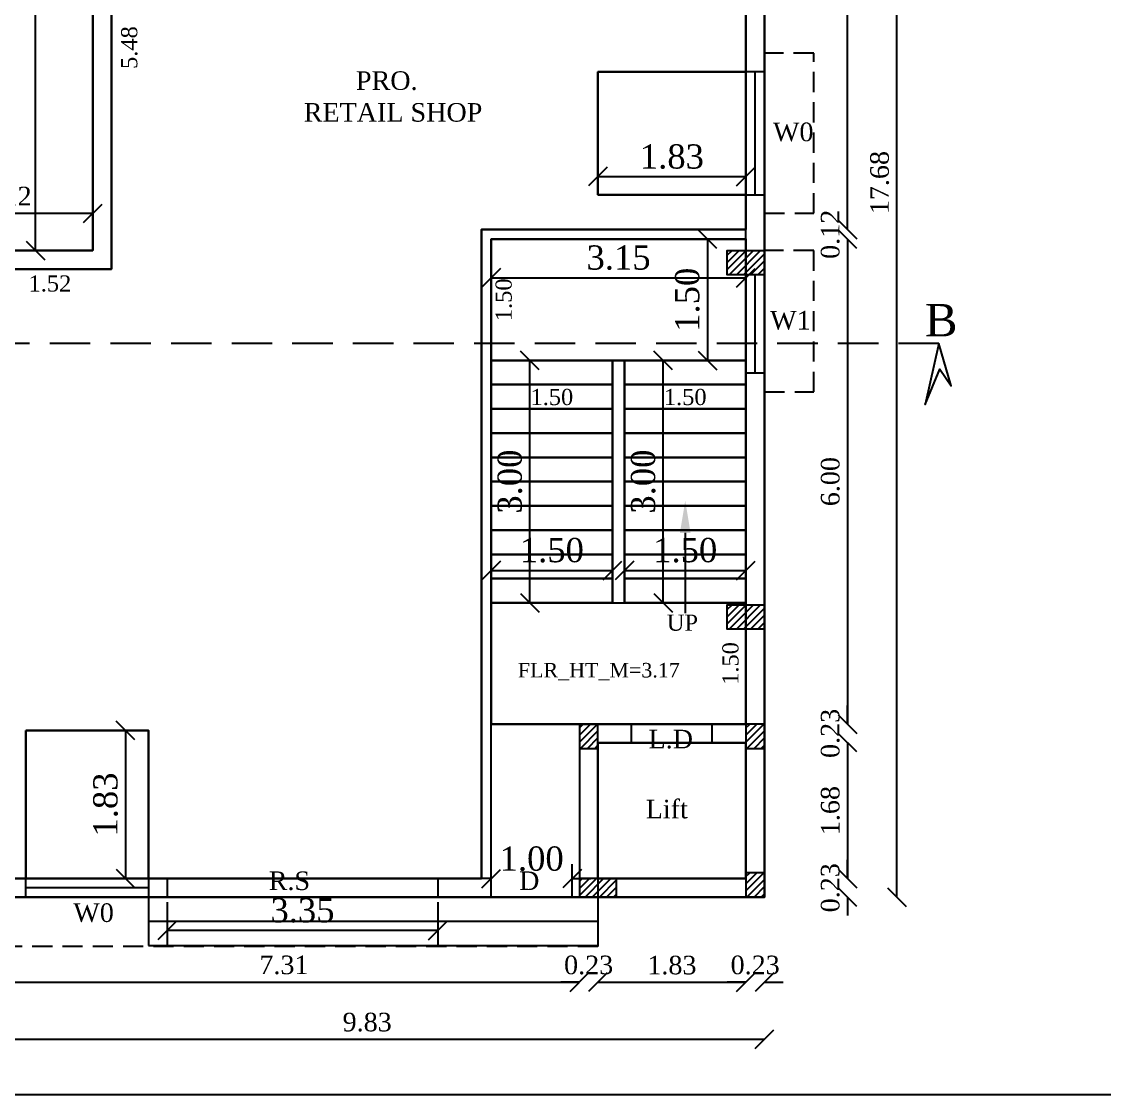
# Model space of a CAD drawing. Header units: metres. Extents: x 2 to 142, y 1 to 82.
# Drawn here: x 93.94 to 107.33, y 2.11 to 15.38 of the extents above; entities that cross this region are included whole.
import ezdxf
from ezdxf import colors
from ezdxf.entities.mleader import LeaderData, LeaderLine
from ezdxf.math import Vec2, Vec3

# ---------------------------------------------------------------- set-up
doc = ezdxf.new("R2010")
doc.units = ezdxf.units.M
doc.header["$MEASUREMENT"] = 0
for name, pattern in [('Dashed (½x)', [0.375, 0.25, -0.125]), ('DASHED2', [0.375, 0.25, -0.125]), ('HIDDENX2', [0.75, 0.5, -0.25])]:
    doc.linetypes.add(name, pattern=pattern)
for name, color, linetype, lineweight in [('BLK_1_FLR_0_BLT_UP_AREA', 13, 'Continuous', 30), ('BLK_1_FLR_0_CARPET_AREA', 13, 'Continuous', 30), ('BLK_1_FLR_0_EXIT_WIDTH_DOOR', 2, 'Continuous', 30), ('BLK_1_FLR_0_EXIT_WIDTH_STAIR', 1, 'Continuous', 30), ('BLK_1_FLR_0_LIFT_1', 30, 'Continuous', 30), ('BLK_1_FLR_0_REGULAR_ROOM_1', 2, 'Continuous', 30), ('BLK_1_FLR_0_ROOM_1_LIGHT_VENTILATION_1', 232, 'Continuous', 30), ('BLK_1_FLR_0_ROOM_1_LIGHT_VENTILATION_6', 232, 'Continuous', 30), ('BLK_1_FLR_0_STAIR_1', 1, 'Continuous', 30), ('BLK_1_FLR_0_STAIR_1_FLIGHT_1', 7, 'Continuous', 30), ('BLK_1_FLR_0_STAIR_1_FLIGHT_2', 7, 'Continuous', 30), ('BLK_1_FLR_0_STAIR_1_LANDING_1', 7, 'Continuous', 30)]:
    doc.layers.add(name, color=color, linetype=linetype, lineweight=lineweight)
doc.styles.get("Standard").update_dxf_attribs({"font": 'BOOKOS.TTF'})
doc.dimstyles.new('M', dxfattribs={"dimtxt": 0.3, "dimasz": 0.23, "dimexe": 0.18, "dimexo": 0.0625, "dimgap": 0.09, "dimtad": 1, "dimzin": 0, "dimdsep": 46, "dimtxsty": 'Standard', "dimblk": 'OBLIQUE', "dimcen": 0.09, "dimclrd": 256, "dimclre": 256, "dimclrt": 256, "dimadec": 0, "dimazin": 0, "dimtfac": 1, "dimtix": 1, "dimtofl": 0, "dimtmove": 0, "dimatfit": 3, "dimfxl": 0, "dimtolj": 1, "dimtzin": 0, "dimarcsym": 0})
doc.dimstyles.new('PLAN', dxfattribs={"dimtxt": 0.2, "dimasz": 0.08, "dimexe": 0.01, "dimexo": 0.2, "dimgap": 0.04, "dimtad": 1, "dimzin": 1, "dimdsep": 46, "dimtxsty": 'Standard', "dimcen": 2.5, "dimse1": 1, "dimse2": 1, "dimsd1": 1, "dimsd2": 1, "dimclrd": 256, "dimclrt": 256, "dimadec": 0, "dimazin": 0, "dimtfac": 1, "dimtix": 1, "dimtmove": 0, "dimatfit": 3, "dimfxl": 0, "dimlwd": 13, "dimarcsym": 0})
doc.dimstyles.get("Standard").update_dxf_attribs({"dimtxt": 0.23, "dimasz": 0.23, "dimexe": 0.18, "dimexo": 0.0625, "dimgap": 0.09, "dimtad": 1, "dimzin": 0, "dimdsep": 46, "dimtxsty": 'Standard', "dimblk": 'OBLIQUE', "dimcen": 0.09, "dimse1": 1, "dimse2": 1, "dimclrd": 256, "dimclre": 256, "dimclrt": 256, "dimadec": 0, "dimazin": 0, "dimtfac": 1, "dimtix": 1, "dimtofl": 0, "dimtmove": 0, "dimatfit": 3, "dimfxl": 0, "dimtolj": 1, "dimtzin": 0, "dimarcsym": 0})

# ---------------------------------------------------------------- blocks, each defined once
blk = doc.blocks.new('_Oblique')
at = {"color": 0, "linetype": 'ByBlock', "lineweight": -2}
blk.add_line((-0.5, -0.5), (0.5, 0.5), dxfattribs=at)
blk = doc.blocks.new('*D185')
at = {"lineweight": -2}
blk.add_line((92.697, 13.013), (94.817, 13.013), dxfattribs=at)
at = {"layer": 'Defpoints', "color": 0}
for p in [(94.817, 13.013), (92.697, 12.553), (94.817, 12.553)]:
    blk.add_point(p, dxfattribs=at)
at = {"lineweight": -2, "xscale": 0.23, "yscale": 0.23, "zscale": 0.23, "rotation": 180}
blk.add_blockref('_Oblique', (92.697, 13.013), dxfattribs=at)
at = {"lineweight": -2, "xscale": 0.23, "yscale": 0.23, "zscale": 0.23}
blk.add_blockref('_Oblique', (94.817, 13.013), dxfattribs=at)
at = {"insert": (93.757, 13.224), "char_height": 0.23, "attachment_point": 5}
blk.add_mtext('\\A1;2.12', dxfattribs=at)
blk = doc.blocks.new('*D232')
at = {"lineweight": -2}
blk.add_line((93.527, 3.5), (100.837, 3.5), dxfattribs=at)
at = {"layer": 'Defpoints', "color": 0}
for p in [(93.527, 4.853), (100.837, 4.783), (100.837, 3.5)]:
    blk.add_point(p, dxfattribs=at)
at = {"lineweight": -2, "xscale": 0.23, "yscale": 0.23, "zscale": 0.23, "rotation": 180}
blk.add_blockref('_Oblique', (93.527, 3.5), dxfattribs=at)
at = {"lineweight": -2, "xscale": 0.23, "yscale": 0.23, "zscale": 0.23}
blk.add_blockref('_Oblique', (100.837, 3.5), dxfattribs=at)
at = {"insert": (97.182, 3.712), "char_height": 0.23, "attachment_point": 5}
blk.add_mtext('\\A1;7.31', dxfattribs=at)
blk = doc.blocks.new('*D233')
at = {"lineweight": -2}
for p, q in [((100.837, 3.5), (100.607, 3.5)), ((101.067, 3.5), (101.297, 3.5))]:
    blk.add_line(p, q, dxfattribs=at)
at = {"layer": 'Defpoints', "color": 0}
for p in [(100.837, 4.783), (101.067, 4.783), (101.067, 3.5)]:
    blk.add_point(p, dxfattribs=at)
at = {"lineweight": -2, "xscale": 0.23, "yscale": 0.23, "zscale": 0.23}
blk.add_blockref('_Oblique', (100.837, 3.5), dxfattribs=at)
at = {"lineweight": -2, "xscale": 0.23, "yscale": 0.23, "zscale": 0.23, "rotation": 180}
blk.add_blockref('_Oblique', (101.067, 3.5), dxfattribs=at)
at = {"insert": (100.952, 3.711), "char_height": 0.23, "attachment_point": 5}
blk.add_mtext('\\A1;0.23', dxfattribs=at)
blk = doc.blocks.new('*D234')
at = {"lineweight": -2}
blk.add_line((101.067, 3.5), (102.897, 3.5), dxfattribs=at)
at = {"layer": 'Defpoints', "color": 0}
for p in [(102.897, 4.853), (101.067, 4.783), (102.897, 3.5)]:
    blk.add_point(p, dxfattribs=at)
at = {"lineweight": -2, "xscale": 0.23, "yscale": 0.23, "zscale": 0.23, "rotation": 180}
blk.add_blockref('_Oblique', (101.067, 3.5), dxfattribs=at)
at = {"lineweight": -2, "xscale": 0.23, "yscale": 0.23, "zscale": 0.23}
blk.add_blockref('_Oblique', (102.897, 3.5), dxfattribs=at)
at = {"insert": (101.982, 3.709), "char_height": 0.23, "attachment_point": 5}
blk.add_mtext('\\A1;1.83', dxfattribs=at)
blk = doc.blocks.new('*D235')
at = {"lineweight": -2}
for p, q in [((102.897, 3.5), (102.667, 3.5)), ((103.127, 3.5), (103.357, 3.5))]:
    blk.add_line(p, q, dxfattribs=at)
at = {"layer": 'Defpoints', "color": 0}
for p in [(102.897, 4.853), (103.127, 4.853), (103.127, 3.5)]:
    blk.add_point(p, dxfattribs=at)
at = {"lineweight": -2, "xscale": 0.23, "yscale": 0.23, "zscale": 0.23}
blk.add_blockref('_Oblique', (102.897, 3.5), dxfattribs=at)
at = {"lineweight": -2, "xscale": 0.23, "yscale": 0.23, "zscale": 0.23, "rotation": 180}
blk.add_blockref('_Oblique', (103.127, 3.5), dxfattribs=at)
at = {"insert": (103.012, 3.711), "char_height": 0.23, "attachment_point": 5}
blk.add_mtext('\\A1;0.23', dxfattribs=at)
blk = doc.blocks.new('*D236')
at = {"lineweight": -2}
blk.add_line((93.297, 2.795), (103.127, 2.795), dxfattribs=at)
at = {"layer": 'Defpoints', "color": 0}
for p in [(93.297, 4.553), (103.127, 4.553), (103.127, 2.795)]:
    blk.add_point(p, dxfattribs=at)
at = {"lineweight": -2, "xscale": 0.23, "yscale": 0.23, "zscale": 0.23, "rotation": 180}
blk.add_blockref('_Oblique', (93.297, 2.795), dxfattribs=at)
at = {"lineweight": -2, "xscale": 0.23, "yscale": 0.23, "zscale": 0.23}
blk.add_blockref('_Oblique', (103.127, 2.795), dxfattribs=at)
at = {"insert": (98.212, 3.004), "char_height": 0.23, "attachment_point": 5}
blk.add_mtext('\\A1;9.83', dxfattribs=at)
blk = doc.blocks.new('*D237')
at = {"lineweight": -2}
blk.add_line((94.108, 12.553), (94.108, 22.233), dxfattribs=at)
at = {"layer": 'Defpoints', "color": 0}
for p in [(94.108, 22.233), (94.817, 22.233), (94.817, 12.553)]:
    blk.add_point(p, dxfattribs=at)
at = {"lineweight": -2, "xscale": 0.23, "yscale": 0.23, "zscale": 0.23}
for p, rotation in [((94.108, 22.233), 90), ((94.108, 12.553), 270)]:
    blk.add_blockref('_Oblique', p, dxfattribs=dict(at, rotation=rotation))
at = {"insert": (93.899, 17.393), "char_height": 0.23, "attachment_point": 5, "rotation": 90}
blk.add_mtext('\\A1;9.68', dxfattribs=at)
blk = doc.blocks.new('*D215')
at = {"lineweight": -2}
for p, q in [((104.153, 4.783), (104.153, 5.013)), ((104.153, 4.553), (104.153, 4.323))]:
    blk.add_line(p, q, dxfattribs=at)
at = {"layer": 'Defpoints', "color": 0}
for p in [(102.897, 4.783), (104.153, 4.783), (102.897, 4.553)]:
    blk.add_point(p, dxfattribs=at)
at = {"lineweight": -2, "xscale": 0.23, "yscale": 0.23, "zscale": 0.23}
for p, rotation in [((104.153, 4.783), 270), ((104.153, 4.553), 90)]:
    blk.add_blockref('_Oblique', p, dxfattribs=dict(at, rotation=rotation))
at = {"insert": (103.942, 4.668), "char_height": 0.23, "attachment_point": 5, "rotation": 90}
blk.add_mtext('\\A1;0.23', dxfattribs=at)
blk = doc.blocks.new('*D216')
at = {"lineweight": -2}
blk.add_line((104.153, 12.813), (104.153, 22.003), dxfattribs=at)
at = {"layer": 'Defpoints', "color": 0}
for p in [(103.127, 22.003), (104.153, 22.003), (102.897, 12.813)]:
    blk.add_point(p, dxfattribs=at)
at = {"lineweight": -2, "xscale": 0.23, "yscale": 0.23, "zscale": 0.23}
for p, rotation in [((104.153, 22.003), 90), ((104.153, 12.813), 270)]:
    blk.add_blockref('_Oblique', p, dxfattribs=dict(at, rotation=rotation))
at = {"insert": (103.944, 17.408), "char_height": 0.23, "attachment_point": 5, "rotation": 90}
blk.add_mtext('\\A1;9.19', dxfattribs=at)
blk = doc.blocks.new('*D95')
at = {"lineweight": -2}
blk.add_line((104.764, 4.553), (104.764, 22.233), dxfattribs=at)
at = {"layer": 'Defpoints', "color": 0}
for p in [(103.127, 22.233), (104.764, 22.233), (103.127, 4.553)]:
    blk.add_point(p, dxfattribs=at)
at = {"lineweight": -2, "xscale": 0.23, "yscale": 0.23, "zscale": 0.23}
for p, rotation in [((104.764, 22.233), 90), ((104.764, 4.553), 270)]:
    blk.add_blockref('_Oblique', p, dxfattribs=dict(at, rotation=rotation))
at = {"insert": (104.553, 13.393), "char_height": 0.23, "attachment_point": 5, "rotation": 90}
blk.add_mtext('\\A1;17.68', dxfattribs=at)
blk = doc.blocks.new('*D252')
at = {"layer": 'Defpoints', "color": 0}
for p in [(100.047, 12.693), (101.397, 12.693), (101.397, 11.193)]:
    blk.add_point(p, dxfattribs=at)
at = {"insert": (99.902, 11.943), "char_height": 0.2, "attachment_point": 5, "rotation": 90}
blk.add_mtext('1.50', dxfattribs=at)
blk = doc.blocks.new('*D253')
at = {"layer": 'Defpoints', "color": 0}
for p in [(101.397, 8.193), (101.397, 6.693), (102.853, 6.693)]:
    blk.add_point(p, dxfattribs=at)
at = {"insert": (102.708, 7.443), "char_height": 0.2, "attachment_point": 5, "rotation": 90}
blk.add_mtext('1.50', dxfattribs=at)
blk = doc.blocks.new('*D254')
at = {"lineweight": -2}
for p, q in [((104.153, 6.693), (104.153, 6.923)), ((104.153, 6.463), (104.153, 6.233))]:
    blk.add_line(p, q, dxfattribs=at)
at = {"layer": 'Defpoints', "color": 0}
for p in [(102.897, 6.693), (102.897, 6.463), (104.153, 6.463)]:
    blk.add_point(p, dxfattribs=at)
at = {"lineweight": -2, "xscale": 0.23, "yscale": 0.23, "zscale": 0.23}
for p, rotation in [((104.153, 6.693), 270), ((104.153, 6.463), 90)]:
    blk.add_blockref('_Oblique', p, dxfattribs=dict(at, rotation=rotation))
at = {"insert": (103.942, 6.578), "char_height": 0.23, "attachment_point": 5, "rotation": 90}
blk.add_mtext('\\A1;0.23', dxfattribs=at)
blk = doc.blocks.new('*D255')
at = {"lineweight": -2}
blk.add_line((104.153, 6.463), (104.153, 4.783), dxfattribs=at)
at = {"layer": 'Defpoints', "color": 0}
for p in [(102.897, 6.463), (102.897, 4.783), (104.153, 4.783)]:
    blk.add_point(p, dxfattribs=at)
at = {"lineweight": -2, "xscale": 0.23, "yscale": 0.23, "zscale": 0.23}
for p, rotation in [((104.153, 6.463), 90), ((104.153, 4.783), 270)]:
    blk.add_blockref('_Oblique', p, dxfattribs=dict(at, rotation=rotation))
at = {"insert": (103.943, 5.623), "char_height": 0.23, "attachment_point": 5, "rotation": 90}
blk.add_mtext('\\A1;1.68', dxfattribs=at)
blk = doc.blocks.new('*D299')
at = {"layer": 'BLK_1_FLR_0_ROOM_1_LIGHT_VENTILATION_6', "lineweight": -2}
for p, q in [((101.067, 13.305), (101.067, 13.648)), ((102.897, 13.305), (102.897, 13.648)), ((101.067, 13.468), (102.897, 13.468))]:
    blk.add_line(p, q, dxfattribs=at)
at = {"layer": 'Defpoints', "color": 0}
for p in [(102.897, 13.468), (101.067, 13.243), (102.897, 13.243)]:
    blk.add_point(p, dxfattribs=at)
at = {"layer": 'BLK_1_FLR_0_ROOM_1_LIGHT_VENTILATION_6', "lineweight": -2, "xscale": 0.23, "yscale": 0.23, "zscale": 0.23, "rotation": 180}
blk.add_blockref('_Oblique', (101.067, 13.468), dxfattribs=at)
at = {"layer": 'BLK_1_FLR_0_ROOM_1_LIGHT_VENTILATION_6', "lineweight": -2, "xscale": 0.23, "yscale": 0.23, "zscale": 0.23}
blk.add_blockref('_Oblique', (102.897, 13.468), dxfattribs=at)
at = {"layer": 'BLK_1_FLR_0_ROOM_1_LIGHT_VENTILATION_6', "insert": (101.982, 13.713), "char_height": 0.3, "attachment_point": 5}
blk.add_mtext('\\A1;1.83', dxfattribs=at)
blk = doc.blocks.new('*D300')
at = {"lineweight": -2}
for p, q in [((104.153, 12.813), (104.153, 13.043)), ((104.153, 12.693), (104.153, 12.463))]:
    blk.add_line(p, q, dxfattribs=at)
at = {"layer": 'Defpoints', "color": 0}
for p in [(102.897, 12.813), (102.897, 12.693), (104.153, 12.693)]:
    blk.add_point(p, dxfattribs=at)
at = {"lineweight": -2, "xscale": 0.23, "yscale": 0.23, "zscale": 0.23}
for p, rotation in [((104.153, 12.813), 270), ((104.153, 12.693), 90)]:
    blk.add_blockref('_Oblique', p, dxfattribs=dict(at, rotation=rotation))
at = {"insert": (103.942, 12.753), "char_height": 0.23, "attachment_point": 5, "rotation": 90}
blk.add_mtext('\\A1;0.12', dxfattribs=at)
blk = doc.blocks.new('*D301')
at = {"lineweight": -2}
blk.add_line((104.153, 12.693), (104.153, 6.693), dxfattribs=at)
at = {"layer": 'Defpoints', "color": 0}
for p in [(102.897, 12.693), (103.127, 6.693), (104.153, 6.693)]:
    blk.add_point(p, dxfattribs=at)
at = {"lineweight": -2, "xscale": 0.23, "yscale": 0.23, "zscale": 0.23}
for p, rotation in [((104.153, 12.693), 90), ((104.153, 6.693), 270)]:
    blk.add_blockref('_Oblique', p, dxfattribs=dict(at, rotation=rotation))
at = {"insert": (103.943, 9.693), "char_height": 0.23, "attachment_point": 5, "rotation": 90}
blk.add_mtext('\\A1;6.00', dxfattribs=at)
blk = doc.blocks.new('*D316')
at = {"layer": 'BLK_1_FLR_0_STAIR_1_FLIGHT_1', "color": 1, "lineweight": -2}
for p, q in [((101.459, 11.193), (102.053, 11.193)), ((101.873, 8.193), (101.873, 11.193)), ((101.459, 8.193), (102.053, 8.193))]:
    blk.add_line(p, q, dxfattribs=at)
at = {"layer": 'Defpoints', "color": 0}
for p in [(101.397, 11.193), (101.873, 11.193), (101.397, 8.193)]:
    blk.add_point(p, dxfattribs=at)
at = {"layer": 'BLK_1_FLR_0_STAIR_1_FLIGHT_1', "color": 1, "lineweight": -2, "xscale": 0.23, "yscale": 0.23, "zscale": 0.23}
for p, rotation in [((101.873, 11.193), 90), ((101.873, 8.193), 270)]:
    blk.add_blockref('_Oblique', p, dxfattribs=dict(at, rotation=rotation))
at = {"layer": 'BLK_1_FLR_0_STAIR_1_FLIGHT_1', "color": 1, "insert": (101.628, 9.693), "char_height": 0.3, "attachment_point": 5, "rotation": 90}
blk.add_mtext('\\A1;3.00', dxfattribs=at)
blk = doc.blocks.new('*D317')
at = {"layer": 'BLK_1_FLR_0_STAIR_1_FLIGHT_1', "color": 2, "lineweight": -2}
for p, q in [((101.397, 8.555), (101.397, 8.775)), ((102.897, 8.555), (102.897, 8.775)), ((101.397, 8.595), (102.897, 8.595))]:
    blk.add_line(p, q, dxfattribs=at)
at = {"layer": 'Defpoints', "color": 0}
for p in [(102.897, 8.595), (101.397, 8.493), (102.897, 8.493)]:
    blk.add_point(p, dxfattribs=at)
at = {"layer": 'BLK_1_FLR_0_STAIR_1_FLIGHT_1', "color": 2, "lineweight": -2, "xscale": 0.23, "yscale": 0.23, "zscale": 0.23, "rotation": 180}
blk.add_blockref('_Oblique', (101.397, 8.595), dxfattribs=at)
at = {"layer": 'BLK_1_FLR_0_STAIR_1_FLIGHT_1', "color": 2, "lineweight": -2, "xscale": 0.23, "yscale": 0.23, "zscale": 0.23}
blk.add_blockref('_Oblique', (102.897, 8.595), dxfattribs=at)
at = {"layer": 'BLK_1_FLR_0_STAIR_1_FLIGHT_1', "color": 2, "insert": (102.147, 8.843), "char_height": 0.3, "attachment_point": 5}
blk.add_mtext('\\A1;1.50', dxfattribs=at)
blk = doc.blocks.new('*D318')
at = {"layer": 'BLK_1_FLR_0_STAIR_1_FLIGHT_2', "color": 1, "lineweight": -2}
for p, q in [((99.809, 11.193), (100.403, 11.193)), ((100.223, 8.193), (100.223, 11.193)), ((99.809, 8.193), (100.403, 8.193))]:
    blk.add_line(p, q, dxfattribs=at)
at = {"layer": 'Defpoints', "color": 0}
for p in [(99.747, 11.193), (100.223, 11.193), (99.747, 8.193)]:
    blk.add_point(p, dxfattribs=at)
at = {"layer": 'BLK_1_FLR_0_STAIR_1_FLIGHT_2', "color": 1, "lineweight": -2, "xscale": 0.23, "yscale": 0.23, "zscale": 0.23}
for p, rotation in [((100.223, 11.193), 90), ((100.223, 8.193), 270)]:
    blk.add_blockref('_Oblique', p, dxfattribs=dict(at, rotation=rotation))
at = {"layer": 'BLK_1_FLR_0_STAIR_1_FLIGHT_2', "color": 1, "insert": (99.978, 9.693), "char_height": 0.3, "attachment_point": 5, "rotation": 90}
blk.add_mtext('\\A1;3.00', dxfattribs=at)
blk = doc.blocks.new('*D319')
at = {"layer": 'BLK_1_FLR_0_STAIR_1_FLIGHT_2', "color": 2, "lineweight": -2}
for p, q in [((99.747, 8.555), (99.747, 8.775)), ((101.247, 8.555), (101.247, 8.775)), ((99.747, 8.595), (101.247, 8.595))]:
    blk.add_line(p, q, dxfattribs=at)
at = {"layer": 'Defpoints', "color": 0}
for p in [(101.247, 8.595), (99.747, 8.493), (101.247, 8.493)]:
    blk.add_point(p, dxfattribs=at)
at = {"layer": 'BLK_1_FLR_0_STAIR_1_FLIGHT_2', "color": 2, "lineweight": -2, "xscale": 0.23, "yscale": 0.23, "zscale": 0.23, "rotation": 180}
blk.add_blockref('_Oblique', (99.747, 8.595), dxfattribs=at)
at = {"layer": 'BLK_1_FLR_0_STAIR_1_FLIGHT_2', "color": 2, "lineweight": -2, "xscale": 0.23, "yscale": 0.23, "zscale": 0.23}
blk.add_blockref('_Oblique', (101.247, 8.595), dxfattribs=at)
at = {"layer": 'BLK_1_FLR_0_STAIR_1_FLIGHT_2', "color": 2, "insert": (100.497, 8.843), "char_height": 0.3, "attachment_point": 5}
blk.add_mtext('\\A1;1.50', dxfattribs=at)
blk = doc.blocks.new('*D328')
at = {"layer": 'BLK_1_FLR_0_STAIR_1_LANDING_1', "color": 1, "lineweight": -2}
for p, q in [((102.834, 12.693), (102.242, 12.693)), ((102.422, 12.693), (102.422, 11.193)), ((102.834, 11.193), (102.242, 11.193))]:
    blk.add_line(p, q, dxfattribs=at)
at = {"layer": 'Defpoints', "color": 0}
for p in [(102.897, 12.693), (102.422, 11.193), (102.897, 11.193)]:
    blk.add_point(p, dxfattribs=at)
at = {"layer": 'BLK_1_FLR_0_STAIR_1_LANDING_1', "color": 1, "lineweight": -2, "xscale": 0.23, "yscale": 0.23, "zscale": 0.23}
for p, rotation in [((102.422, 12.693), 90), ((102.422, 11.193), 270)]:
    blk.add_blockref('_Oblique', p, dxfattribs=dict(at, rotation=rotation))
at = {"layer": 'BLK_1_FLR_0_STAIR_1_LANDING_1', "color": 1, "insert": (102.174, 11.943), "char_height": 0.3, "attachment_point": 5, "rotation": 90}
blk.add_mtext('\\A1;1.50', dxfattribs=at)
blk = doc.blocks.new('*D329')
at = {"layer": 'BLK_1_FLR_0_STAIR_1_LANDING_1', "color": 2, "lineweight": -2}
for p, q in [((99.747, 12.63), (99.747, 12.035)), ((102.897, 12.63), (102.897, 12.035)), ((99.747, 12.215), (102.897, 12.215))]:
    blk.add_line(p, q, dxfattribs=at)
at = {"layer": 'Defpoints', "color": 0}
for p in [(99.747, 12.693), (102.897, 12.693), (102.897, 12.215)]:
    blk.add_point(p, dxfattribs=at)
at = {"layer": 'BLK_1_FLR_0_STAIR_1_LANDING_1', "color": 2, "lineweight": -2, "xscale": 0.23, "yscale": 0.23, "zscale": 0.23, "rotation": 180}
blk.add_blockref('_Oblique', (99.747, 12.215), dxfattribs=at)
at = {"layer": 'BLK_1_FLR_0_STAIR_1_LANDING_1', "color": 2, "lineweight": -2, "xscale": 0.23, "yscale": 0.23, "zscale": 0.23}
blk.add_blockref('_Oblique', (102.897, 12.215), dxfattribs=at)
at = {"layer": 'BLK_1_FLR_0_STAIR_1_LANDING_1', "color": 2, "insert": (101.322, 12.463), "char_height": 0.3, "attachment_point": 5}
blk.add_mtext('\\A1;3.15', dxfattribs=at)
blk = doc.blocks.new('*D335')
at = {"layer": 'BLK_1_FLR_0_EXIT_WIDTH_STAIR', "lineweight": -2}
for p, q in [((99.747, 4.615), (99.747, 4.961)), ((100.747, 4.615), (100.747, 4.961)), ((99.747, 4.781), (99.517, 4.781)), ((100.747, 4.781), (100.977, 4.781))]:
    blk.add_line(p, q, dxfattribs=at)
at = {"layer": 'Defpoints', "color": 0}
for p in [(100.747, 4.781), (99.747, 4.553), (100.747, 4.553)]:
    blk.add_point(p, dxfattribs=at)
at = {"layer": 'BLK_1_FLR_0_EXIT_WIDTH_STAIR', "lineweight": -2, "xscale": 0.23, "yscale": 0.23, "zscale": 0.23}
blk.add_blockref('_Oblique', (99.747, 4.781), dxfattribs=at)
at = {"layer": 'BLK_1_FLR_0_EXIT_WIDTH_STAIR', "lineweight": -2, "xscale": 0.23, "yscale": 0.23, "zscale": 0.23, "rotation": 180}
blk.add_blockref('_Oblique', (100.747, 4.781), dxfattribs=at)
at = {"layer": 'BLK_1_FLR_0_EXIT_WIDTH_STAIR', "insert": (100.247, 5.026), "char_height": 0.3, "attachment_point": 5}
blk.add_mtext('\\A1;1.00', dxfattribs=at)
blk = doc.blocks.new('*D338')
at = {"layer": 'BLK_1_FLR_0_EXIT_WIDTH_DOOR', "lineweight": -2}
for p, q in [((95.737, 4.49), (95.737, 3.96)), ((99.087, 4.49), (99.087, 3.96)), ((99.087, 4.14), (95.737, 4.14))]:
    blk.add_line(p, q, dxfattribs=at)
at = {"layer": 'Defpoints', "color": 0}
for p in [(95.737, 4.553), (99.087, 4.553), (95.737, 4.14)]:
    blk.add_point(p, dxfattribs=at)
at = {"layer": 'BLK_1_FLR_0_EXIT_WIDTH_DOOR', "lineweight": -2, "xscale": 0.23, "yscale": 0.23, "zscale": 0.23, "rotation": 180}
blk.add_blockref('_Oblique', (95.737, 4.14), dxfattribs=at)
at = {"layer": 'BLK_1_FLR_0_EXIT_WIDTH_DOOR', "lineweight": -2, "xscale": 0.23, "yscale": 0.23, "zscale": 0.23}
blk.add_blockref('_Oblique', (99.087, 4.14), dxfattribs=at)
at = {"layer": 'BLK_1_FLR_0_EXIT_WIDTH_DOOR', "insert": (97.412, 4.387), "char_height": 0.3, "attachment_point": 5}
blk.add_mtext('\\A1;3.35', dxfattribs=at)
blk = doc.blocks.new('*D346')
at = {"layer": 'BLK_1_FLR_0_ROOM_1_LIGHT_VENTILATION_1', "lineweight": -2}
for p, q in [((95.444, 6.613), (95.041, 6.613)), ((95.221, 6.613), (95.221, 4.783)), ((95.444, 4.783), (95.041, 4.783))]:
    blk.add_line(p, q, dxfattribs=at)
at = {"layer": 'Defpoints', "color": 0}
for p in [(95.507, 6.613), (95.221, 4.783), (95.507, 4.783)]:
    blk.add_point(p, dxfattribs=at)
at = {"layer": 'BLK_1_FLR_0_ROOM_1_LIGHT_VENTILATION_1', "lineweight": -2, "xscale": 0.23, "yscale": 0.23, "zscale": 0.23}
for p, rotation in [((95.221, 6.613), 90), ((95.221, 4.783), 270)]:
    blk.add_blockref('_Oblique', p, dxfattribs=dict(at, rotation=rotation))
at = {"layer": 'BLK_1_FLR_0_ROOM_1_LIGHT_VENTILATION_1', "insert": (94.976, 5.698), "char_height": 0.3, "attachment_point": 5, "rotation": 90}
blk.add_mtext('\\A1;1.83', dxfattribs=at)

msp = doc.modelspace()

# ---------------------------------------------------------------- hatches: boundary and pattern name
h = msp.add_hatch()
h.set_pattern_fill('ANSI31', color=3, scale=0.5)
h.set_pattern_definition([(45, (-16834.74195, 1377.748667), (-0.04419417382, 0.04419417382), [])])
h.paths.add_polyline_path([(102.667, 12.253), (103.127, 12.253), (103.127, 12.553), (102.667, 12.553)])
h = msp.add_hatch()
h.set_pattern_fill('ANSI31', color=3, scale=0.5)
h.set_pattern_definition([(45, (-16834.74195, 1373.363667), (-0.04419417382, 0.04419417382), [])])
h.paths.add_polyline_path([(102.667, 7.868), (103.127, 7.868), (103.127, 8.168), (102.667, 8.168)])
h = msp.add_hatch()
h.set_pattern_fill('ANSI31', color=3, scale=0.5)
h.set_pattern_definition([(45, (-16825.389615, 1369.11707), (-0.04419417382, 0.04419417382), [])])
h.paths.add_polyline_path([(100.837, 6.393), (101.067, 6.393), (101.067, 6.693), (100.837, 6.693)])
h = msp.add_hatch()
h.set_pattern_fill('ANSI31', color=3, scale=0.5)
h.set_pattern_definition([(45, (-16823.329615, 1369.11707), (-0.04419417382, 0.04419417382), [])])
h.paths.add_polyline_path([(102.897, 6.393), (103.127, 6.393), (103.127, 6.693), (102.897, 6.693)])
h = msp.add_hatch()
h.set_pattern_fill('ANSI31', color=3, scale=0.5)
h.set_pattern_definition([(45, (-16823.329615, 1367.27707), (-0.04419417382, 0.04419417382), [])])
h.paths.add_polyline_path([(102.897, 4.553), (103.127, 4.553), (103.127, 4.853), (102.897, 4.853)])
h = msp.add_hatch()
h.set_pattern_fill('ANSI31', color=3, scale=0.5)
h.set_pattern_definition([(45, (-16822.52014, 1349.317324), (-0.04419417382, 0.04419417382), [])])
h.paths.add_polyline_path([(101.297, 4.783), (100.837, 4.783), (100.837, 4.668), (101.182, 4.668), (101.182, 4.553), (101.297, 4.553)])
h.paths.add_polyline_path([(101.182, 4.668), (100.837, 4.668), (100.837, 4.553), (101.182, 4.553)], flags=17)

# ---------------------------------------------------------------- linework, layer by layer
at = {"color": 1}
for p, q in [((94.817, 15.453), (94.817, 12.553)), ((95.047, 15.453), (95.047, 12.323)), ((102.897, 14.763), (102.897, 15.453)), ((103.127, 14.763), (103.127, 15.453)), ((102.897, 12.553), (102.897, 13.243)), ((103.127, 12.553), (103.127, 13.243)), ((99.627, 4.783), (99.627, 12.813)), ((99.627, 12.813), (102.897, 12.813)), ((99.747, 4.553), (99.747, 12.693)), ((99.747, 12.693), (102.897, 12.693)), ((93.757, 12.553), (94.817, 12.553)), ((93.757, 12.323), (95.047, 12.323)), ((102.897, 8.168), (102.897, 11.033)), ((103.127, 8.168), (103.127, 11.033)), ((102.897, 6.693), (102.897, 7.868)), ((103.127, 6.693), (103.127, 7.868)), ((101.067, 6.693), (102.897, 6.693)), ((101.482, 6.463), (101.482, 6.693)), ((102.482, 6.463), (102.482, 6.693)), ((101.067, 6.463), (101.482, 6.463)), ((102.482, 6.463), (102.897, 6.463)), ((100.837, 6.393), (100.837, 4.783)), ((101.067, 6.393), (101.067, 4.783)), ((102.897, 4.853), (102.897, 6.393)), ((103.127, 4.853), (103.127, 6.393)), ((93.757, 4.783), (95.737, 4.783)), ((95.737, 4.783), (95.737, 4.553)), ((99.087, 4.783), (99.627, 4.783)), ((99.087, 4.783), (99.087, 4.553)), ((100.747, 4.783), (100.837, 4.783)), ((100.747, 4.553), (100.747, 4.783)), ((101.067, 4.783), (101.067, 3.953)), ((101.297, 4.783), (102.897, 4.783)), ((93.757, 4.553), (100.837, 4.553)), ((95.507, 4.553), (95.507, 3.953)), ((101.297, 4.553), (103.127, 4.553)), ((95.507, 4.253), (101.067, 4.253)), ((95.507, 3.953), (101.067, 3.953))]:
    msp.add_line(p, q, dxfattribs=at)
at = {"color": 5}
for p, q in [((102.897, 13.243), (102.897, 14.763)), ((103.012, 13.243), (103.012, 14.763)), ((103.127, 13.243), (103.127, 14.763)), ((102.897, 11.033), (102.897, 12.253)), ((103.012, 11.033), (103.012, 12.253)), ((103.127, 11.033), (103.127, 12.253)), ((101.247, 8.193), (101.247, 11.193)), ((101.247, 11.193), (101.397, 11.193)), ((101.397, 8.193), (101.397, 11.193)), ((101.397, 11.193), (101.397, 11.193)), ((101.397, 11.193), (102.897, 11.193)), ((99.747, 8.168), (99.747, 10.893)), ((101.397, 10.893), (102.897, 10.893)), ((101.397, 10.593), (102.897, 10.593)), ((101.397, 10.293), (102.897, 10.293)), ((101.397, 9.993), (102.897, 9.993)), ((101.397, 9.693), (102.897, 9.693)), ((101.397, 9.393), (102.897, 9.393)), ((101.397, 9.093), (102.897, 9.093)), ((101.397, 8.793), (102.897, 8.793)), ((101.397, 8.493), (102.897, 8.493)), ((101.247, 8.193), (101.397, 8.193)), ((101.397, 8.193), (102.897, 8.193)), ((101.397, 8.193), (101.397, 8.193)), ((95.507, 4.783), (93.987, 4.783)), ((95.507, 4.668), (93.987, 4.668)), ((95.507, 4.553), (93.987, 4.553))]:
    msp.add_line(p, q, dxfattribs=at)
at = {"color": 5, "linetype": 'HIDDENX2'}
msp.add_line((105.286, 11.403), (75.025, 11.403), dxfattribs=at)
at = {"color": 5, "linetype": 'DASHED2'}
for p, q in [((99.747, 11.193), (101.247, 11.193)), ((99.747, 10.893), (101.247, 10.893)), ((99.747, 10.593), (101.247, 10.593)), ((99.747, 10.293), (101.247, 10.293)), ((99.747, 9.993), (101.247, 9.993)), ((99.747, 9.693), (101.247, 9.693)), ((99.747, 9.393), (101.247, 9.393)), ((99.747, 9.093), (101.247, 9.093)), ((99.747, 8.793), (101.247, 8.793)), ((99.747, 8.493), (101.247, 8.493))]:
    msp.add_line(p, q, dxfattribs=at)
at = {"color": 2}
msp.add_line((2.246, 2.112), (142.246, 2.112), dxfattribs=at)
at = {"color": 5, "linetype": 'Dashed (½x)'}
for points in [[(103.127, 13.013), (103.737, 13.013), (103.737, 14.993), (103.127, 14.993)], [(103.127, 10.803), (103.737, 10.803), (103.737, 12.553), (103.127, 12.553)], [(101.067, 4.553), (101.067, 3.943), (93.757, 3.943), (93.757, 4.553)]]:
    msp.add_lwpolyline(points, dxfattribs=at)
at = {"color": 1}
for points in [[(103.127, 14.763), (102.897, 14.763)], [(102.897, 13.243), (103.127, 13.243)], [(103.127, 11.033), (102.897, 11.033)], [(93.987, 4.553), (93.987, 4.783)], [(95.507, 4.783), (95.507, 4.553)]]:
    msp.add_lwpolyline(points, dxfattribs=at)
for points in [[(103.127, 12.553), (103.127, 12.253), (102.667, 12.253), (102.667, 12.553)], [(103.127, 8.168), (103.127, 7.868), (102.667, 7.868), (102.667, 8.168)], [(100.837, 6.393), (101.067, 6.393), (101.067, 6.693), (100.837, 6.693)], [(102.897, 6.393), (103.127, 6.393), (103.127, 6.693), (102.897, 6.693)], [(102.897, 4.553), (103.127, 4.553), (103.127, 4.853), (102.897, 4.853)], [(100.837, 4.783), (100.837, 4.553), (101.297, 4.553), (101.297, 4.783)]]:
    msp.add_lwpolyline(points, close=True, dxfattribs=at)
at = {"color": 5}
msp.add_lwpolyline([(105.286, 11.403), (105.115, 10.647), (105.296, 11.083), (105.438, 10.879), (105.286, 11.403)], close=True, dxfattribs=at)
at = {"layer": 'BLK_1_FLR_0_BLT_UP_AREA', "color": 13}
msp.add_lwpolyline([(103.127, 4.553), (93.297, 4.553), (93.297, 12.553), (94.817, 12.553), (94.817, 22.233), (103.127, 22.233)], close=True, dxfattribs=at)
at = {"layer": 'BLK_1_FLR_0_CARPET_AREA', "color": 13}
msp.add_lwpolyline([(99.627, 4.783), (93.527, 4.783), (93.527, 12.323), (95.047, 12.323), (95.047, 17.803), (96.667, 17.803), (96.667, 22.003), (102.897, 22.003), (102.897, 12.813), (99.627, 12.813)], close=True, dxfattribs=at)
at = {"layer": 'BLK_1_FLR_0_LIFT_1', "color": 30}
msp.add_lwpolyline([(102.897, 4.783), (101.067, 4.783), (101.067, 6.463), (102.897, 6.463)], close=True, dxfattribs=at)
at = {"layer": 'BLK_1_FLR_0_REGULAR_ROOM_1', "color": 2}
msp.add_lwpolyline([(102.897, 12.813), (102.897, 22.003), (96.667, 22.003), (96.667, 17.803), (95.047, 17.803), (95.047, 12.323), (93.527, 12.323), (93.527, 4.783), (99.627, 4.783), (99.627, 12.813)], close=True, dxfattribs=at)
at = {"layer": 'BLK_1_FLR_0_ROOM_1_LIGHT_VENTILATION_1', "color": 2}
msp.add_lwpolyline([(93.987, 6.613), (95.507, 6.613), (95.507, 4.783), (93.987, 4.783)], close=True, dxfattribs=at)
at = {"layer": 'BLK_1_FLR_0_ROOM_1_LIGHT_VENTILATION_6', "color": 2}
msp.add_lwpolyline([(102.897, 14.763), (101.067, 14.763), (101.067, 13.243), (102.897, 13.243)], close=True, dxfattribs=at)
at = {"layer": 'BLK_1_FLR_0_STAIR_1', "color": 1}
msp.add_lwpolyline([(102.897, 6.693), (99.747, 6.693), (99.747, 12.693), (102.897, 12.693)], close=True, dxfattribs=at)
at = {"layer": 'BLK_1_FLR_0_STAIR_1_FLIGHT_1', "color": 7}
for p, q in [((101.397, 11.193), (102.897, 11.193)), ((101.397, 10.893), (102.897, 10.893)), ((101.397, 10.593), (102.897, 10.593)), ((101.397, 10.293), (102.897, 10.293)), ((101.397, 9.993), (102.897, 9.993)), ((101.397, 9.693), (102.897, 9.693)), ((101.397, 9.393), (102.897, 9.393)), ((101.397, 9.093), (102.897, 9.093)), ((101.397, 8.793), (102.897, 8.793)), ((101.397, 8.493), (102.897, 8.493)), ((101.397, 8.193), (102.897, 8.193))]:
    msp.add_line(p, q, dxfattribs=at)
msp.add_lwpolyline([(101.397, 11.193), (102.897, 11.193), (102.897, 8.193), (101.397, 8.193)], close=True, dxfattribs=at)
at = {"layer": 'BLK_1_FLR_0_STAIR_1_FLIGHT_2', "color": 7}
for p, q in [((99.747, 11.193), (101.247, 11.193)), ((99.747, 10.893), (101.247, 10.893)), ((99.747, 10.593), (101.247, 10.593)), ((99.747, 10.293), (101.247, 10.293)), ((99.747, 9.993), (101.247, 9.993)), ((99.747, 9.693), (101.247, 9.693)), ((99.747, 9.393), (101.247, 9.393)), ((99.747, 9.093), (101.247, 9.093)), ((99.747, 8.793), (101.247, 8.793)), ((99.747, 8.493), (101.247, 8.493)), ((99.747, 8.193), (101.247, 8.193))]:
    msp.add_line(p, q, dxfattribs=at)
msp.add_lwpolyline([(99.747, 11.193), (101.247, 11.193), (101.247, 8.193), (99.747, 8.193)], close=True, dxfattribs=at)
at = {"layer": 'BLK_1_FLR_0_STAIR_1_LANDING_1', "color": 7}
msp.add_lwpolyline([(102.897, 11.193), (99.747, 11.193), (99.747, 12.693), (102.897, 12.693)], close=True, dxfattribs=at)

# ---------------------------------------------------------------- texts
for s, height, p in [('PRO.', 0.23, (98.073, 14.54)), ('RETAIL SHOP', 0.23, (97.427, 14.147)), ('W0', 0.23, (103.232, 13.905)), ('W1', 0.23, (103.197, 11.575)), ('UP', 0.2, (101.919, 7.848)), ('L.D', 0.23, (101.693, 6.393)), ('Lift', 0.23, (101.658, 5.527)), ('R.S', 0.23, (96.994, 4.64)), ('D', 0.23, (100.092, 4.64)), ('W0', 0.23, (94.576, 4.245))]:
    msp.add_text(s, height=height).set_placement(p)
at = {"linetype": 'Continuous'}
msp.add_text('B', height=0.4, rotation=360, dxfattribs=at).set_placement((105.113, 11.491))
at = {"insert": (95.27, 15.063), "char_height": 0.2, "attachment_point": 5, "rotation": 90}
msp.add_mtext('5.48', dxfattribs=at)
at = {"char_height": 0.2, "attachment_point": 5}
for s, insert in [('1.52', (94.287, 12.143)), ('1.50', (100.497, 10.738)), ('1.50', (102.147, 10.738))]:
    msp.add_mtext(s, dxfattribs=dict(at, insert=insert))
at = {"layer": 'BLK_1_FLR_0_STAIR_1', "color": 1, "insert": (100.076, 7.45), "char_height": 0.18, "width": 1.60521, "attachment_point": 1}
msp.add_mtext('FLR_HT_M=3.17', dxfattribs=at)

# ---------------------------------------------------------------- dimensions: what is measured, and where the dimension line sits
for base, p1, p2, picture, middle in [((94.108, 22.233), (94.817, 12.553), (94.817, 22.233), '*D237', (93.899, 17.393)), ((104.153, 6.463), (102.897, 6.693), (102.897, 6.463), '*D254', (103.942, 6.578)), ((104.153, 4.783), (102.897, 6.463), (102.897, 4.783), '*D255', (103.943, 5.623))]:
    dim = msp.add_linear_dim(base=base, p1=p1, p2=p2, angle=90, dimstyle='Standard', override={"dimtmove": 1})
    dim.commit()
    dim.dimension.update_dxf_attribs({"geometry": picture, "text_midpoint": middle})
for base, p1, p2, dimstyle, picture, middle in [((104.764, 22.233), (103.127, 4.553), (103.127, 22.233), 'Standard', '*D95', (104.553, 13.393)), ((100.047, 12.693), (101.397, 11.193), (101.397, 12.693), 'PLAN', '*D252', (99.902, 11.943)), ((102.853, 6.693), (101.397, 8.193), (101.397, 6.693), 'PLAN', '*D253', (102.708, 7.443)), ((104.153, 4.783), (102.897, 4.553), (102.897, 4.783), 'Standard', '*D215', (103.942, 4.668))]:
    dim = msp.add_linear_dim(base=base, p1=p1, p2=p2, angle=90, dimstyle=dimstyle)
    dim.commit()
    dim.dimension.update_dxf_attribs({"geometry": picture, "text_midpoint": middle})
at = {"color": 2}
for base, p1, p2, picture, middle in [((104.153, 22.003), (102.897, 12.813), (103.127, 22.003), '*D216', (103.944, 17.408)), ((104.153, 12.693), (102.897, 12.813), (102.897, 12.693), '*D300', (103.942, 12.753)), ((104.153, 6.693), (102.897, 12.693), (103.127, 6.693), '*D301', (103.943, 9.693))]:
    dim = msp.add_linear_dim(base=base, p1=p1, p2=p2, angle=90, dimstyle='Standard', override={"dimtmove": 1}, dxfattribs=at)
    dim.commit()
    dim.dimension.update_dxf_attribs({"geometry": picture, "text_midpoint": middle})
for base, p1, p2, picture, middle in [((94.817, 13.013), (92.697, 12.553), (94.817, 12.553), '*D185', (93.757, 13.224)), ((100.837, 3.5), (93.527, 4.853), (100.837, 4.783), '*D232', (97.182, 3.712)), ((102.897, 3.5), (101.067, 4.783), (102.897, 4.853), '*D234', (101.982, 3.709)), ((103.127, 3.5), (102.897, 4.853), (103.127, 4.853), '*D235', (103.012, 3.711)), ((101.067, 3.5), (100.837, 4.783), (101.067, 4.783), '*D233', (100.952, 3.711))]:
    dim = msp.add_linear_dim(base=base, p1=p1, p2=p2, dimstyle='Standard', override={"dimtmove": 1})
    dim.commit()
    dim.dimension.update_dxf_attribs({"geometry": picture, "text_midpoint": middle})
dim = msp.add_linear_dim(base=(103.127, 2.795), p1=(93.297, 4.553), p2=(103.127, 4.553), dimstyle='Standard')
dim.commit()
dim.dimension.update_dxf_attribs({"geometry": '*D236', "text_midpoint": (98.212, 3.004)})
at = {"layer": 'BLK_1_FLR_0_EXIT_WIDTH_DOOR', "color": 2}
dim = msp.add_linear_dim(base=(95.737, 4.14), p1=(99.087, 4.553), p2=(95.737, 4.553), dimstyle='M', dxfattribs=at)
dim.commit()
dim.dimension.update_dxf_attribs({"geometry": '*D338', "text_midpoint": (97.412, 4.387)})
at = {"layer": 'BLK_1_FLR_0_EXIT_WIDTH_STAIR', "color": 1}
dim = msp.add_linear_dim(base=(100.747, 4.781), p1=(99.747, 4.553), p2=(100.747, 4.553), dimstyle='M', dxfattribs=at)
dim.commit()
dim.dimension.update_dxf_attribs({"geometry": '*D335', "text_midpoint": (100.247, 5.026)})
at = {"layer": 'BLK_1_FLR_0_ROOM_1_LIGHT_VENTILATION_1', "color": 232}
dim = msp.add_linear_dim(base=(95.221, 4.783), p1=(95.507, 6.613), p2=(95.507, 4.783), angle=90, dimstyle='M', dxfattribs=at)
dim.commit()
dim.dimension.update_dxf_attribs({"geometry": '*D346', "text_midpoint": (94.976, 5.698)})
at = {"layer": 'BLK_1_FLR_0_ROOM_1_LIGHT_VENTILATION_6', "color": 232}
dim = msp.add_linear_dim(base=(102.897, 13.468), p1=(101.067, 13.243), p2=(102.897, 13.243), dimstyle='M', dxfattribs=at)
dim.commit()
dim.dimension.update_dxf_attribs({"geometry": '*D299', "text_midpoint": (101.982, 13.713)})
at = {"layer": 'BLK_1_FLR_0_STAIR_1_FLIGHT_1', "color": 1}
dim = msp.add_linear_dim(base=(101.873, 11.193), p1=(101.397, 8.193), p2=(101.397, 11.193), angle=90, dimstyle='M', override={"dimclrd": 1, "dimclre": 1, "dimclrt": 1}, dxfattribs=at)
dim.commit()
dim.dimension.update_dxf_attribs({"geometry": '*D316', "text_midpoint": (101.628, 9.693)})
at = {"layer": 'BLK_1_FLR_0_STAIR_1_FLIGHT_1', "color": 2}
dim = msp.add_linear_dim(base=(102.897, 8.595), p1=(101.397, 8.493), p2=(102.897, 8.493), dimstyle='M', override={"dimclrd": 2, "dimclre": 2, "dimclrt": 2}, dxfattribs=at)
dim.commit()
dim.dimension.update_dxf_attribs({"geometry": '*D317', "text_midpoint": (102.147, 8.843)})
at = {"layer": 'BLK_1_FLR_0_STAIR_1_FLIGHT_2', "color": 1}
dim = msp.add_linear_dim(base=(100.223, 11.193), p1=(99.747, 8.193), p2=(99.747, 11.193), angle=90, dimstyle='M', override={"dimclrd": 1, "dimclre": 1, "dimclrt": 1}, dxfattribs=at)
dim.commit()
dim.dimension.update_dxf_attribs({"geometry": '*D318', "text_midpoint": (99.978, 9.693)})
at = {"layer": 'BLK_1_FLR_0_STAIR_1_FLIGHT_2', "color": 2}
dim = msp.add_linear_dim(base=(101.247, 8.595), p1=(99.747, 8.493), p2=(101.247, 8.493), dimstyle='M', override={"dimclrd": 2, "dimclre": 2, "dimclrt": 2}, dxfattribs=at)
dim.commit()
dim.dimension.update_dxf_attribs({"geometry": '*D319', "text_midpoint": (100.497, 8.843)})
at = {"layer": 'BLK_1_FLR_0_STAIR_1_LANDING_1', "color": 1}
dim = msp.add_linear_dim(base=(102.422, 11.193), p1=(102.897, 12.693), p2=(102.897, 11.193), angle=90, dimstyle='M', override={"dimclrd": 1, "dimclre": 1, "dimclrt": 1}, dxfattribs=at)
dim.commit()
dim.dimension.update_dxf_attribs({"geometry": '*D328', "text_midpoint": (102.174, 11.943)})
at = {"layer": 'BLK_1_FLR_0_STAIR_1_LANDING_1', "color": 2}
dim = msp.add_linear_dim(base=(102.897, 12.215), p1=(99.747, 12.693), p2=(102.897, 12.693), dimstyle='M', override={"dimclrd": 2, "dimclre": 2, "dimclrt": 2}, dxfattribs=at)
dim.commit()
dim.dimension.update_dxf_attribs({"geometry": '*D329', "text_midpoint": (101.322, 12.463)})

# ---------------------------------------------------------------- leaders
ml = msp.add_multileader_mtext('Standard')
ml.set_content('', color=256)
ml.set_leader_properties()
ml.build(insert=Vec2(0, 0))
ml.multileader.update_dxf_attribs({"text_right_attachment_type": 6, "dogleg_length": 0.36, "arrow_head_size": 0.4})
ctx = ml.context
ctx.base_point, ctx.char_height, ctx.arrow_head_size, ctx.landing_gap_size, ctx.plane_origin, ctx.plane_x_axis, ctx.plane_y_axis = Vec3(102.057, 7.977), 0.18, 0.4, 0.09, Vec3(102.147, 9.145), Vec3(0, 1), Vec3(-1, 0)
ctx.right_attachment, ctx.text_align_type = 6, 2
notes = []
notes.append((ctx, [(0, (1, 1, 0), (102.147, 8.517), (0, -1), 0.36, [(0, [(102.147, 9.458)], 0, [])])]))
ctx.mtext.insert, ctx.mtext.text_direction, ctx.mtext.rotation, ctx.mtext.alignment, ctx.mtext.flow_direction = Vec3(101.967, 8.067), Vec3(0, 1), 1.570796, 3, 5
for ctx, leaders in notes:
    for number, flags, end, landing, length, lines in leaders:
        leader = LeaderData()
        leader.index, (leader.has_last_leader_line, leader.has_dogleg_vector, leader.attachment_direction) = number, flags
        leader.last_leader_point, leader.dogleg_vector, leader.dogleg_length = Vec3(end), Vec3(landing), length
        for number, points, colour, breaks in lines:
            line = LeaderLine()
            line.index, line.vertices, line.color, line.breaks = number, Vec3.list(points), colors.encode_raw_color(colour), breaks
            leader.lines.append(line)
        ctx.leaders.append(leader)

doc.saveas('drawing.dxf')
